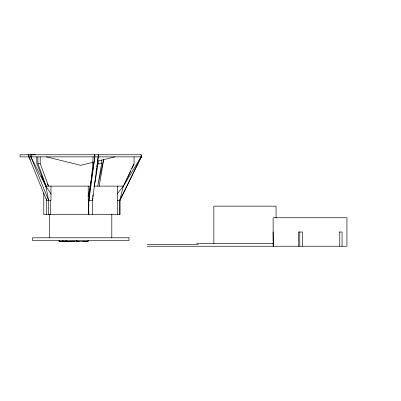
<?xml version="1.0" encoding="UTF-8"?>
<svg xmlns="http://www.w3.org/2000/svg" width="401" height="401" viewBox="0 0 401 401"><rect width="100%" height="100%" fill="white"/><g stroke="black" fill="none" stroke-linecap="round" stroke-linejoin="round"><path stroke-width="0.6" d="M97.263 164.184L98.451 154.766L92.506 200.36L92.506 214.595M28.742 156.841L28.767 154.766M98.451 155.819L98.481 154.766L98.451 156.871M88.937 214.595C87.613 195.197 92.842 176.164 93.027 156.871M92.731 197.883L92.506 200.36L88.436 200.36L88.436 214.595M92.847 196.645L93.017 194.786M88.937 200.36L94.852 156.871L94.852 154.766M96.019 172.104L96.21 170.886M96.4 169.668L96.596 168.45M96.882 166.621L97.072 165.402M99.202 186.27L103.719 159.322M98.16 160.505L98.16 163.533L94.415 185.508L94.711 184.295M101.603 159.899L101.603 163.533L97.759 186.119L103.598 159.312M88.06 196.801L90.25 186.119L94.852 156.871L141.352 156.871L141.352 154.766L20.05 154.766L20.05 156.871L30.887 156.871L45.799 186.119L51.203 194.254M95.373 181.247L95.639 180.029M119.754 214.595L119.754 200.36L123.358 186.119L134.064 163.533L134.064 156.871M120.305 199.172L120.009 200.36L120.009 214.595L43.784 214.595L43.784 192.931M124.681 183.864L127.363 178.214M127.894 177.087L130.571 171.438M131.909 168.615L134.054 164.094M119.754 200.36L141.097 156.871L141.082 154.766M141.097 156.871L123.358 186.119L117.157 193.974M139.738 159.533L141.352 156.871L120.009 200.36L117.358 200.36M93.323 162.204L80.691 165.312L46.416 156.871M97.528 161.167L114.967 156.871M79.238 241.227L76.847 241.492L76.847 240.259M59.062 240.259L59.062 241.492L74.937 241.196M35.253 154.766L31.634 154.766M37.874 156.871L37.874 163.533L40.2 163.533L48.541 186.119L47.478 183.869M98.16 163.533L101.603 163.533M45.403 186.119L90.436 186.119M93.954 186.119L123.613 186.119M273.131 231.999L273.347 246.234M339.291 231.999L342.053 231.999L342.053 246.234M59.062 241.492L88.115 241.492L88.115 240.259M196.68 243.597L273.457 243.597M147.252 244.655L198.294 244.655M147.252 246.234L346.935 246.234L346.935 217.758L273.126 217.758L273.131 246.234M82.837 241.217L88.115 241.492M28.877 154.766L28.877 156.871L30.281 159.633M41.433 175.999L46.215 186.119L37.874 163.533M48.591 214.595L48.591 200.36L30.887 156.871L30.887 154.766M28.877 156.871L46.581 200.36L46.581 214.595M48.591 200.36L45.799 186.119L36.797 163.533L36.797 156.871M46.235 198.58L46.581 200.36L50.681 200.36L50.681 214.595M339.752 231.999L339.752 246.234M302.489 246.234L302.489 231.999L298.414 231.999L298.414 246.234M299.783 231.999L299.783 246.234M276.068 218.014L276.068 206.159L213.853 206.159L213.853 243.597M117.378 186.119L117.358 214.595M111.799 214.089L111.799 237.798M94.375 154.766L94.375 156.871L31.062 156.871L31.062 154.766M88.235 186.119L88.235 200.36M66.11 240.259L66.11 241.492M62.947 240.259L62.947 241.492M50.972 186.119L50.972 200.36M49.584 214.089L49.584 237.798M40.2 156.871L40.2 163.533M128.972 237.798L32.416 237.798L32.416 240.435L128.972 240.435L128.972 237.798"/></g></svg>
